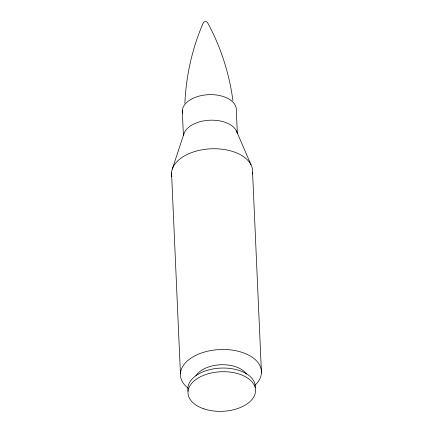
<?xml version="1.0" encoding="UTF-8"?>
<svg xmlns="http://www.w3.org/2000/svg" width="433" height="433" viewBox="0 0 433 433"><rect width="100%" height="100%" fill="white"/><g stroke="black" fill="none" stroke-linecap="round" stroke-linejoin="round"><path stroke-width="0.65" d="M184.88 103.2C186.152 75.564 192.203 48.063 203.358 22.711C204.132 21.358 206.541 21.255 207.467 22.489C220.7 46.65 229.274 73.318 232.922 100.602M172.274 169.13L183.922 133.765M236.429 130.928L251.037 164.876M252.569 172.21L261.451 372.948M237.36 133.802L236.321 110.269A27.041 15.832 -2.5 0 0 208.159 94.692A27.041 15.832 -2.5 0 0 182.488 113.181M182.304 110.702L183.408 135.578M171.549 172.859L180.431 373.598M195.878 375.876A27.041 15.832 -2.5 0 1 220.96 364.738A27.041 15.832 -2.5 0 1 246.437 374.074M188.225 388.255A40.561 23.75 -2.5 0 1 193.329 356.678A40.561 23.75 -2.5 0 1 247.167 354.389A40.561 23.75 -2.5 0 1 254.723 385.43M252.331 174.077A40.561 23.75 -2.5 0 0 207.158 149.082L200.923 150.002A40.561 23.75 -2.5 0 0 171.82 176.577M183.495 135.626A27.041 15.832 -2.5 0 1 209.821 120.212A27.041 15.832 -2.5 0 1 237.268 133.342M188.057 391.243A33.801 19.794 -2.5 0 1 220.148 368.126A33.801 19.794 -2.5 0 1 255.346 387.605M203.819 408.828A33.801 19.794 -2.5 0 0 255.508 391.253A33.801 19.794 -2.5 0 0 205.924 374.485A33.801 19.794 -2.5 0 0 203.819 408.828"/></g></svg>
